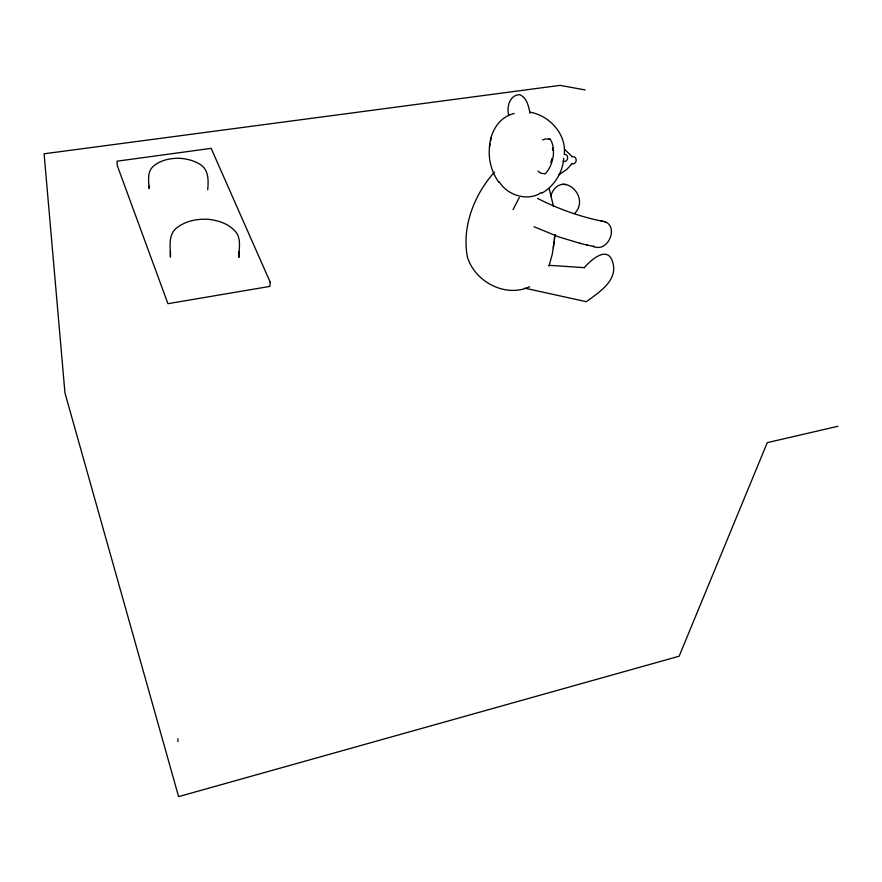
<?xml version="1.0" encoding="UTF-8"?>
<svg xmlns="http://www.w3.org/2000/svg" width="882" height="882" viewBox="0 0 882 882"><rect width="100%" height="100%" fill="white"/><g stroke="black" fill="none" stroke-linecap="round" stroke-linejoin="round"><path stroke-width="1.32" d="M170.446 251.194L170.424 257.103C170.568 246.982 167.591 234.524 177.194 227.523C186.179 220.665 197.833 218.604 208.902 219.364C219.287 220.566 230.059 224.337 236.574 232.936C241.381 240.235 238.702 249.242 239.033 257.379L238.768 251.513M207.7 189.718C208.571 180.424 208.869 168.991 199.31 163.942C193.081 160.248 185.937 158.595 178.748 158.253C169.609 158.253 159.995 160.304 153.016 166.566C146.82 172.255 148.959 181.064 148.959 188.472L149.565 186.135M490.061 143.975C487.415 157.183 491.087 171.362 498.815 182.287M564.226 154.427C566.729 134.329 549.376 115.41 530.104 112.223M548.935 266.188L552.286 254.203L554.117 241.492M554.348 239.684L554.91 234.634M563.796 158.286C562.65 172.464 554.326 186.168 541.857 193.158M553.389 247.93L554.888 234.733M489.411 147.625C490.116 132.587 498.606 117.086 514.151 113.513M490.579 141.164L491.23 137.537M550.908 162.553L551.856 158.551M513.059 209.574L519.3 197.557M550.677 196.102C560.092 168.374 591.624 196.102 574.546 213.587M572.054 163.556L567.016 169.234L558.482 175.132M494.427 172.144C474.24 194.624 461.617 226.861 467.416 257.092C474.968 281.909 505.607 298.006 529.674 286.749M584.138 267.742C590.29 260.653 607.257 244.931 612.538 261.601C618.734 280.355 598.966 292.306 586.387 301.688L524.856 288.182M541.272 192.496C528.109 201.901 507.26 195.33 499.322 181.901M562.937 161.274C567.942 163.148 569.761 154.57 564.48 154.295M542.562 139.896L545.627 138.915L550.225 139.202C556.509 149.113 553.146 165.573 545.164 173.886L540.644 173.104L538.02 171.064M837.9 426.282L767.263 442.654L679.14 656.208L178.605 796.633L64.959 392.953L44.1 153.788L560.092 85.367L585.152 89.942M571.69 156.842C577.6 154.989 577.677 165.155 571.823 163.644M548.703 139.268L550.225 139.202M566.42 184.492L562.319 184.327M549.1 265.328L584.523 267.654M586.519 244.92L594.214 246.563L593.211 246.332C609.286 253.762 620.531 222.341 601.204 221.051L602.23 221.228C579.75 216.63 557.964 208.825 537.546 198.384M604.313 221.58L605.339 221.768M534.117 226.751L558.879 236.938L580.4 243.432M579.661 243.267L587.434 245.141M564.678 149.477L571.911 156.335M549.243 188.991L553.521 206.487M508.671 114.903C506.389 106.777 509.873 94.76 519.785 94.672C526.819 97.704 528.726 106.424 529.994 113.238M552.573 148.044L552.683 150.414M177.91 738.719L177.944 741.597M270.168 282.119L269.947 286.385L167.933 303.695L117.229 165.463L117.041 161.185L211.151 148.352L270.168 282.119"/></g></svg>
